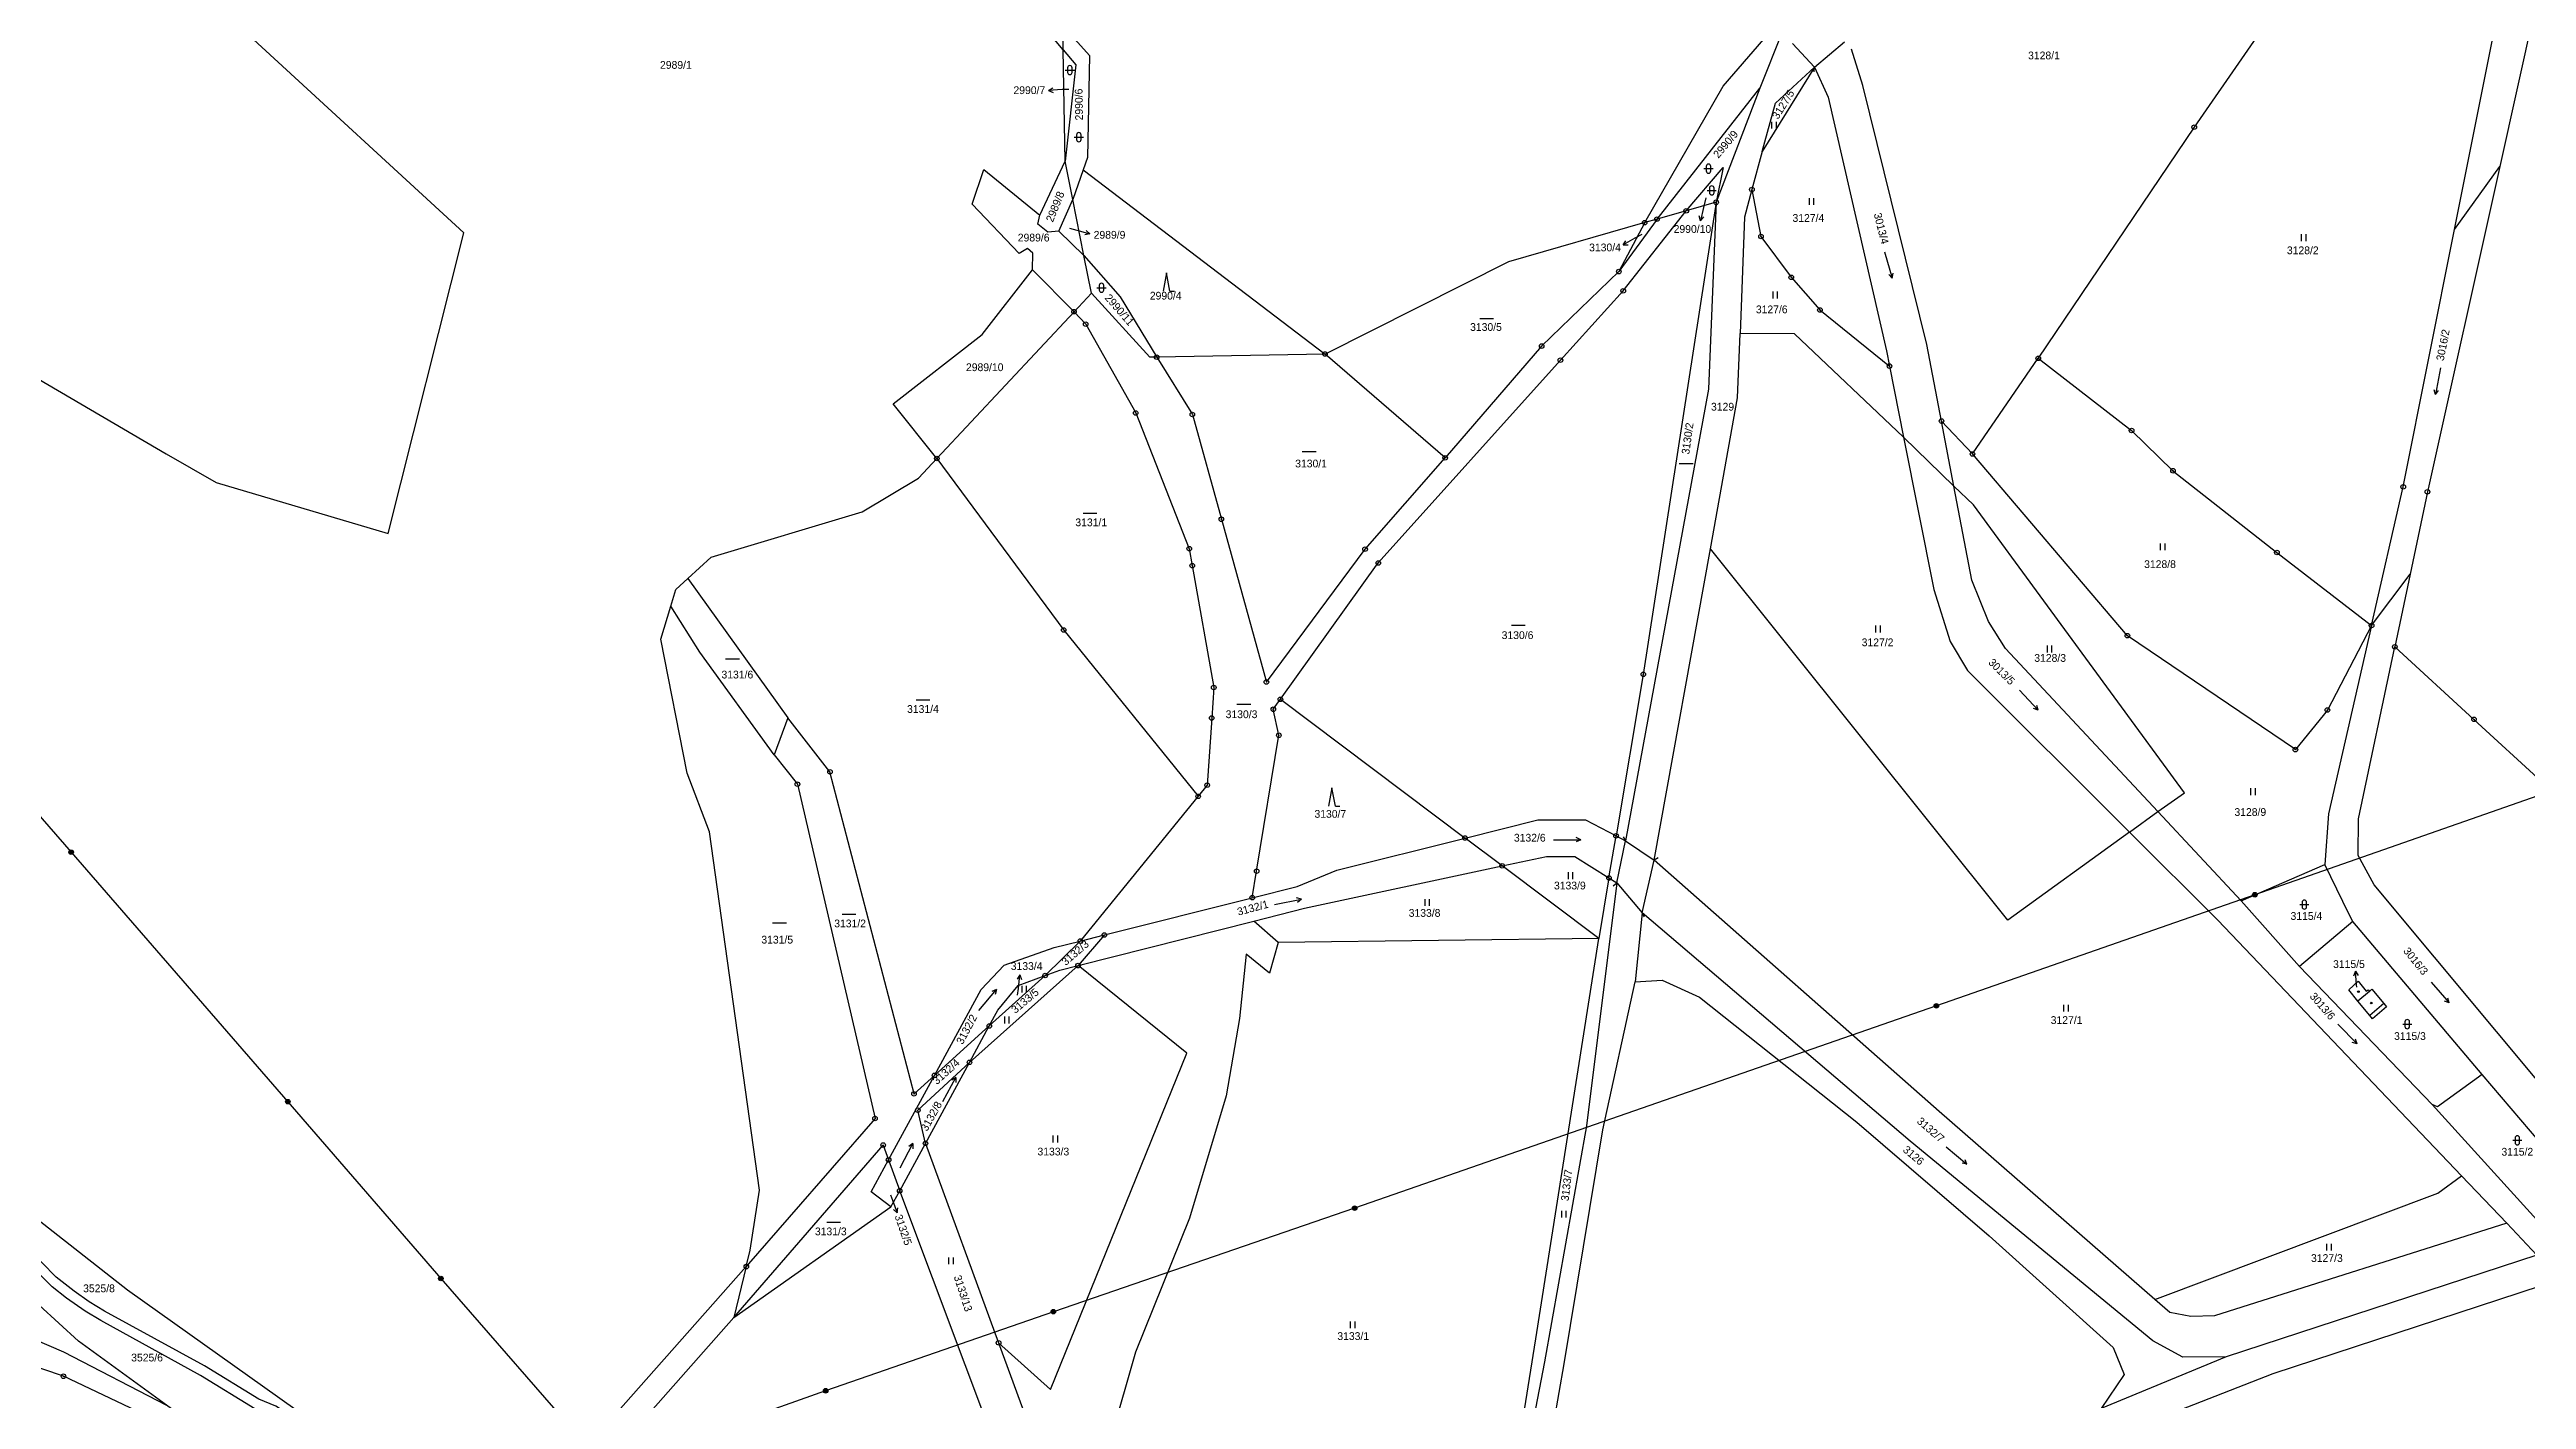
# Model space of a CAD drawing. Extents: x -784124 to -780570, y -980818 to -976926.
# Drawn here: x -783306 to -782763, y -977802 to -977506 of the extents above; entities that cross this region are included whole.
import ezdxf
from ezdxf.enums import TextEntityAlignment as Align

# ---------------------------------------------------------------- set-up
doc = ezdxf.new("R2010")
doc.units = 0
doc.header["$LTSCALE"] = 3.138375
doc.header["$MEASUREMENT"] = 0
doc.linetypes.add('0_205_2', pattern=[0])
doc.linetypes.add('2_6_59_2', pattern=[0])
for name, color, linetype in [('1029', 1, 'CONTINUOUS'), ('105', 1, 'CONTINUOUS'), ('18', 1, 'CONTINUOUS'), ('20500', 1, 'CONTINUOUS'), ('20502', 1, 'CONTINUOUS'), ('21800', 1, 'CONTINUOUS'), ('21900', 1, 'CONTINUOUS'), ('21999', 1, 'CONTINUOUS'), ('306', 1, 'CONTINUOUS'), ('308', 1, 'CONTINUOUS'), ('316', 1, 'CONTINUOUS'), ('402', 1, 'CONTINUOUS'), ('404', 1, 'CONTINUOUS'), ('420', 1, 'CONTINUOUS'), ('601', 1, 'CONTINUOUS'), ('60502', 1, 'CONTINUOUS'), ('802', 1, 'CONTINUOUS'), ('804', 1, 'CONTINUOUS')]:
    doc.layers.add(name, color=color, linetype=linetype)

# ---------------------------------------------------------------- blocks, each defined once
blk = doc.blocks.new('4_02$0')
at = {"layer": '404', "color": 255, "linetype": 'Continuous'}
blk.add_circle((-0.01, 0), 0.175, dxfattribs=at)
blk = doc.blocks.new('1029$1')
at = {"layer": '1029', "color": 6, "linetype": 'Continuous'}
for p, q in [((0, 3), (-0.5, 2)), ((0, 0), (0, 3)), ((0, 3), (0.5, 2))]:
    blk.add_line(p, q, dxfattribs=at)
blk = doc.blocks.new('8_04$10')
at = {"layer": '804', "color": 255, "linetype": 'Continuous'}
blk.add_line((-1.5, 0), (1.5, 0), dxfattribs=at)
blk = doc.blocks.new('3_08$6')
at = {"layer": '308', "color": 255, "linetype": 'Continuous'}
for p, q in [((0, 4), (-0.75, 0)), ((0.75, 0), (0, 4)), ((0.75, 0), (1.75, 0))]:
    blk.add_line(p, q, dxfattribs=at)
blk = doc.blocks.new('8_02$7')
at = {"layer": '802', "color": 255, "linetype": 'Continuous'}
for p, q in [((3.02, -0.01), (2.04, 0.49)), ((-2.98, -0.01), (3.02, -0.01)), ((3.02, -0.01), (2.04, -0.51))]:
    blk.add_line(p, q, dxfattribs=at)
blk = doc.blocks.new('3_06$4')
at = {"layer": '306', "color": 255, "linetype": 'Continuous'}
for p, q in [((-0.51, 0), (-0.51, 1.5)), ((0.49, 0), (0.49, 1.5))]:
    blk.add_line(p, q, dxfattribs=at)
blk = doc.blocks.new('3_16$5')
at = {"layer": '316', "color": 255, "linetype": 'Continuous'}
for p, q in [((-1, 1), (1, 1)), ((-0.5, 1.5), (-0.5, 0.5)), ((0.5, 0.5), (0.5, 1.5))]:
    blk.add_line(p, q, dxfattribs=at)
for centre, start, end in [((0, 1.5), 0, 180), ((0, 0.5), 180, 359.9879)]:
    blk.add_arc(centre, 0.5, start, end, dxfattribs=at)
blk = doc.blocks.new('1_05$19')
at = {"layer": '105', "color": 3, "linetype": 'Continuous'}
for radius in [0.5, 0.0303]:
    blk.add_circle((0, 0), radius, dxfattribs=at)
blk = doc.blocks.new('6_01$21')
at = {"layer": '601', "color": 255, "linetype": 'Continuous'}
for radius in [0.5, 0.4, 0.3, 0.2, 0.1]:
    blk.add_circle((0, 0), radius, dxfattribs=at)
blk = doc.blocks.new('4_20$20')
at = {"layer": '420', "color": 255, "linetype": 'Continuous'}
blk.add_line((-0.71, -0.71), (0, 0), dxfattribs=at)

msp = doc.modelspace()

# ---------------------------------------------------------------- linework, layer by layer
at = {"layer": '1029', "color": 255, "linetype": 'Continuous'}
for p, q in [((-783082.49, -977514.89), (-783083.97, -977514.96)), ((-782943, -977538.65), (-782943.49, -977540.76)), ((-783082.39, -977545.32), (-783080.78, -977545.76)), ((-782957.01, -977546.67), (-782958.51, -977547.51)), ((-783093.72, -977713.25), (-783093.56, -977711.75)), ((-782800.42, -977711.5), (-782800.47, -977710.98)), ((-783121.59, -977756.95), (-783121.16, -977758.09))]:
    msp.add_line(p, q, dxfattribs=at)
at = {"layer": '20500', "color": 3, "linetype": 'Continuous'}
msp.add_line((-783280.24, -977594.67), (-783269.25, -977600.98), dxfattribs=at)
at = {"layer": '20502', "color": 3, "linetype": '0_205_2'}
msp.add_line((-783308.26, -977578.26), (-783280.24, -977594.67), dxfattribs=at)
msp.add_lwpolyline([(-783269.25, -977600.98), (-783231.59, -977612.17), (-783215.04, -977546.31), (-783261.08, -977503.95), (-783285.48, -977481.73)], dxfattribs=at)
at = {"layer": '21800', "color": 255, "linetype": 'Continuous'}
for p, q in [((-782919.18, -977510.06), (-782912.61, -977504.48)), ((-782962.49, -977688.64), (-782960.6, -977679.44)), ((-782956.91, -977695.2), (-782954.29, -977683.66)), ((-782797.67, -977712.4), (-782800.16, -977714.51)), ((-782796.95, -977718.39), (-782797.57, -977717.64)), ((-782793.94, -977715.77), (-782796.95, -977718.39)), ((-782794.52, -977715.03), (-782793.94, -977715.77)), ((-783326.46, -977781.22), (-783302.67, -977791.3)), ((-783302.67, -977791.3), (-783280.17, -977803.03))]:
    msp.add_line(p, q, dxfattribs=at)
at = {"layer": '21900', "color": 3, "linetype": 'Continuous'}
for p, q in [((-783083.75, -977506.24), (-783083.85, -977500.98)), ((-782761.52, -977497.56), (-782769.12, -977531.79)), ((-783083.28, -977530.61), (-783083.75, -977506.24)), ((-782926.29, -977502.4), (-782931.18, -977514.64)), ((-782919.18, -977510.06), (-782924.02, -977504.85)), ((-782931.18, -977514.64), (-782940.72, -977539.61)), ((-783081.63, -977538.99), (-783083.28, -977530.61)), ((-782930.64, -977528.49), (-782932.9, -977536.82)), ((-783079.2, -977551.29), (-783081.63, -977538.99)), ((-782932.9, -977536.82), (-782930.92, -977547.1)), ((-782953.68, -977543.31), (-782962.04, -977554.79)), ((-782956.39, -977544.08), (-782962.04, -977554.79)), ((-782940.72, -977539.61), (-782956.69, -977642.98)), ((-782953.68, -977543.31), (-782956.39, -977544.08)), ((-782947.28, -977541.48), (-782953.68, -977543.31)), ((-782940.72, -977539.61), (-782947.28, -977541.48)), ((-783077.58, -977559.53), (-783079.2, -977551.29)), ((-783077.58, -977559.53), (-783081.37, -977563.58)), ((-783081.37, -977563.58), (-783111.42, -977595.72)), ((-782918.01, -977563.2), (-782902.78, -977575.48)), ((-783026.4, -977572.85), (-783063.27, -977573.52)), ((-783000.08, -977595.57), (-783026.4, -977572.85)), ((-782902.78, -977575.48), (-782899.69, -977591.07)), ((-782884.6, -977594.73), (-782870.19, -977573.78)), ((-782888.65, -977601.8), (-782891.38, -977587.52)), ((-782891.38, -977587.52), (-782884.6, -977594.73)), ((-782954.29, -977683.66), (-782941.99, -977615.5)), ((-783165.92, -977621.97), (-783144.02, -977652.51)), ((-782788.74, -977621.03), (-782792.09, -977636.95)), ((-783163.34, -977638.09), (-783169.71, -977628.05)), ((-783147.05, -977660.59), (-783163.34, -977638.09)), ((-782956.69, -977642.98), (-782962.65, -977678.35)), ((-783144.02, -977652.51), (-783147.05, -977660.59)), ((-783036.17, -977648.45), (-782995.73, -977678.82)), ((-783054.18, -977669.68), (-783080, -977701.38)), ((-782825.75, -977692.58), (-782844.03, -977673.02)), ((-782987.61, -977684.91), (-782995.73, -977678.82)), ((-782964.21, -977687.56), (-782962.65, -977678.35)), ((-782962.65, -977678.35), (-782960.6, -977679.44)), ((-782960.6, -977679.44), (-782954.29, -977683.66)), ((-782825.75, -977692.58), (-782807.44, -977684.58)), ((-782964.21, -977687.56), (-782962.49, -977688.64)), ((-782962.49, -977688.64), (-782956.91, -977695.2)), ((-783074.73, -977700.05), (-783042.34, -977691.88)), ((-782956.91, -977695.2), (-782958.46, -977710.32)), ((-782825.75, -977692.58), (-782812.99, -977706.94)), ((-783087.68, -977708.92), (-783080, -977701.38)), ((-783080.48, -977706.75), (-783042.01, -977697)), ((-783074.73, -977700.05), (-783080.48, -977706.75)), ((-783080, -977701.38), (-783074.73, -977700.05)), ((-782801.26, -977697.09), (-782812.99, -977706.94)), ((-782772.97, -977730.58), (-782801.26, -977697.09)), ((-782812.99, -977706.94), (-782783.89, -977737.15)), ((-783111.92, -977730.79), (-783099.93, -977719.97)), ((-783104.26, -977727.94), (-783099.93, -977719.97)), ((-783113.91, -977745.67), (-783104.26, -977727.94)), ((-783121.99, -977749.3), (-783111.92, -977730.79)), ((-782749.98, -977757.6), (-782772.97, -977730.58)), ((-782783.89, -977737.15), (-782756, -977767.91)), ((-783155.85, -977783.8), (-783123.17, -977746.05)), ((-783123.17, -977746.05), (-783121.99, -977749.3)), ((-783121.99, -977749.3), (-783119.55, -977756.05)), ((-783119.55, -977756.05), (-783113.91, -977745.67)), ((-782777.46, -977752.78), (-782767.55, -977763.17)), ((-783155.85, -977783.8), (-783121.46, -977759.56)), ((-783121.46, -977759.56), (-783119.55, -977756.05)), ((-782760.98, -977770.14), (-782767.55, -977763.17)), ((-782760.98, -977770.14), (-782829.03, -977792.38)), ((-783207.15, -977833.55), (-783153.15, -977772.65)), ((-783153.15, -977772.65), (-783155.85, -977783.8)), ((-783155.85, -977783.8), (-783202.83, -977836.86)), ((-783097.89, -977789.35), (-783090.53, -977809.42)), ((-782829.03, -977792.38), (-782856.38, -977803.75))]:
    msp.add_line(p, q, dxfattribs=at)
for points in [[(-782800.99, -977472.54), (-782836.02, -977523.17), (-782870.19, -977573.78)], [(-782779, -977545.56), (-782768.88, -977494.79), (-782768.59, -977493.27)], [(-782891.38, -977587.52), (-782894.59, -977570.77), (-782908.62, -977514.03), (-782911.07, -977506.12)], [(-782930.64, -977528.49), (-782927.77, -977517.92), (-782919.18, -977510.06)], [(-782919.18, -977510.06), (-782916.21, -977516.64), (-782903.44, -977572.14), (-782902.78, -977575.48)], [(-782769.12, -977531.79), (-782784.95, -977603.02), (-782788.74, -977621.03)], [(-782932.9, -977536.82), (-782934.55, -977542.87), (-782935.5, -977568.35)], [(-783036.17, -977648.45), (-783014.73, -977618.6), (-782974.84, -977574.18), (-782961.08, -977559.02), (-782947.28, -977541.48)], [(-782956.39, -977544.08), (-782986.24, -977552.63), (-783026.4, -977572.85)], [(-782940.72, -977539.61), (-782942.4, -977580.56), (-782960.6, -977679.44)], [(-782930.92, -977547.1), (-782924.28, -977556.05), (-782918.01, -977563.2)], [(-782797.18, -977632.28), (-782790.24, -977601.93), (-782779, -977545.56)], [(-782962.04, -977554.79), (-782978.95, -977571.1), (-783000.08, -977595.57)], [(-783063.27, -977573.52), (-783064.79, -977573.55), (-783077.58, -977559.53)], [(-783081.37, -977563.58), (-783078.82, -977566.3), (-783067.86, -977585.75), (-783056.13, -977615.47), (-783055.48, -977619.18), (-783050.77, -977645.85), (-783051.22, -977652.54), (-783052.2, -977667.25), (-783054.18, -977669.68)], [(-782941.99, -977615.5), (-782936.03, -977582.47), (-782935.5, -977568.35)], [(-783063.27, -977573.52), (-783055.45, -977586.09), (-783049.1, -977609.02), (-783039.23, -977644.66), (-783017.63, -977615.57), (-783000.08, -977595.57)], [(-782870.19, -977573.78), (-782849.75, -977589.58), (-782840.68, -977598.4), (-782817.91, -977616.31), (-782797.18, -977632.28)], [(-782899.69, -977591.07), (-782893.09, -977624.4), (-782889.45, -977635.82), (-782885.68, -977642.15), (-782850.22, -977677.5)], [(-783165.92, -977621.97), (-783160.82, -977617.31), (-783127.79, -977607.4), (-783115.44, -977600.02), (-783111.42, -977595.72)], [(-783111.42, -977595.72), (-783083.64, -977633.28), (-783054.18, -977669.68)], [(-782797.18, -977632.28), (-782806.86, -977650.79), (-782813.86, -977659.46), (-782850.66, -977634.52), (-782884.6, -977594.73)], [(-782844.03, -977673.02), (-782877.39, -977637.32), (-782881.06, -977631.39), (-782884.71, -977622.37), (-782888.65, -977601.8)], [(-783169.71, -977628.05), (-783168.61, -977624.43), (-783165.92, -977621.97)], [(-783153.15, -977772.65), (-783152.28, -977769.03), (-783150.25, -977755.94), (-783161.2, -977677.47), (-783166.08, -977664.6), (-783171.9, -977635.29), (-783169.71, -977628.05)], [(-783225.66, -977842.81), (-783280.17, -977803.03), (-783299.39, -977789), (-783316.7, -977773.25), (-783317.75, -977772.3), (-783331.24, -977757.44), (-783377.27, -977691.04), (-783394.08, -977666.79), (-783398.69, -977659.76), (-783416.85, -977632.06)], [(-782797.18, -977632.28), (-782806.6, -977673.51), (-782807.44, -977684.58)], [(-782756.64, -977737.04), (-782796.65, -977689.07), (-782800.15, -977682.67), (-782800.02, -977674.6), (-782792.09, -977636.95)], [(-782726.82, -977674.67), (-782739.84, -977668.64), (-782744.88, -977677.36), (-782759.94, -977666.42), (-782774.75, -977652.83), (-782792.09, -977636.95)], [(-783212.2, -977832.25), (-783218.4, -977829.48), (-783227.68, -977825.77), (-783233.69, -977822.2), (-783248.34, -977812.14), (-783260.78, -977803.79), (-783272.68, -977796.47), (-783294.51, -977784.44), (-783297.96, -977782.41), (-783302.07, -977779.56), (-783305.2, -977777.07), (-783312.23, -977769.98), (-783318.64, -977762.33), (-783366.94, -977694.99), (-783374.74, -977683.36), (-783381.51, -977671.76), (-783384.89, -977664.52), (-783387.49, -977657.69), (-783390.22, -977650.51), (-783394.34, -977643.68)], [(-783226.86, -977823.73), (-783232.86, -977820.12), (-783246.78, -977810.49), (-783249.53, -977807.6), (-783256.22, -977803.23), (-783259.89, -977801.71), (-783271.82, -977794.41), (-783293.69, -977782.4), (-783297.11, -977780.35), (-783300.39, -977778.07), (-783304.27, -977774.94), (-783310.58, -977768.55), (-783316.97, -977760.89), (-783365.25, -977693.59), (-783372.81, -977682.29), (-783379.36, -977671.07), (-783382.8, -977663.87), (-783388.33, -977649.41), (-783392.47, -977642.56)], [(-783221.96, -977825.29), (-783288.65, -977777.78), (-783310.72, -977760.55), (-783321.71, -977744.75), (-783379.84, -977659.05), (-783390.42, -977644.62)], [(-783111.92, -977730.79), (-783116.41, -977734.84), (-783134.82, -977664.32), (-783144.02, -977652.51)], [(-783042.34, -977691.88), (-783041.38, -977686.08), (-783036.51, -977656.32), (-783037.73, -977650.62), (-783036.17, -977648.45)], [(-783147.05, -977660.59), (-783141.96, -977667.03), (-783124.96, -977740.23), (-783153.15, -977772.65)], [(-783042.34, -977691.88), (-783032.48, -977689.4), (-783023.83, -977685.84), (-782995.73, -977678.82)], [(-782995.73, -977678.82), (-782979.78, -977674.83), (-782969.32, -977674.8), (-782962.65, -977678.35)], [(-782850.22, -977677.5), (-782830.82, -977696.83), (-782777.46, -977752.78)], [(-783042.01, -977697), (-783030.87, -977694.18), (-782987.61, -977684.91)], [(-782987.61, -977684.91), (-782977.89, -977682.83), (-782971.72, -977682.83), (-782964.21, -977687.56)], [(-782844.68, -977779.85), (-782891.9, -977738.68), (-782954.29, -977683.66)], [(-782801.26, -977697.09), (-782802.13, -977695.45), (-782807.44, -977684.58)], [(-782962.49, -977688.64), (-782969.16, -977741.87), (-782978.36, -977793.48), (-782994.06, -977874.88)], [(-782829.03, -977792.38), (-782838.53, -977792.46), (-782845.08, -977788.9), (-782898.27, -977745.2), (-782956.91, -977695.2)], [(-783111.92, -977730.79), (-783101.68, -977711.96), (-783096.67, -977706.64), (-783085.69, -977702.81), (-783080, -977701.38)], [(-783087.68, -977708.92), (-783084.51, -977707.77), (-783080.48, -977706.75)], [(-783099.93, -977719.97), (-783098.04, -977716.5), (-783093.63, -977711.09), (-783087.68, -977708.92)], [(-783005.37, -977972.53), (-782988.27, -977875.56), (-782974.01, -977793.95), (-782965.57, -977742.73), (-782958.46, -977710.32)], [(-782958.46, -977710.32), (-782952.56, -977709.91), (-782944.35, -977713.66), (-782909.93, -977741.03), (-782880.96, -977765.89), (-782853.81, -977790.4), (-782851.39, -977796.31), (-782856.38, -977803.75)], [(-782798.35, -977712.36), (-782797.96, -977712.04), (-782797.67, -977712.4), (-782797.1, -977711.91), (-782794.52, -977715.03), (-782797.57, -977717.64), (-782800.16, -977714.51), (-782802.2, -977712.05), (-782800.12, -977710.19), (-782798.35, -977712.36)], [(-783113.91, -977745.67), (-783115.58, -977738.4), (-783104.26, -977727.94)], [(-782772.97, -977730.58), (-782782.71, -977737.7), (-782783.89, -977737.15)], [(-783121.46, -977759.56), (-783125.8, -977756.31), (-783121.99, -977749.3)], [(-782613.03, -977785.24), (-782621.38, -977805.35), (-782619.91, -977794.85), (-782623.7, -977785.32), (-782638.16, -977769.6), (-782656.79, -977754.71), (-782673.79, -977750.76), (-782746.65, -977772.52), (-782818.83, -977796.1), (-782875.26, -977818.15), (-782888.59, -977830.68), (-782923.87, -977885.64), (-782973.05, -977956.78), (-782966.92, -977968.95), (-782915.84, -977978.65), (-782900.21, -977973.48)], [(-783225.66, -977842.81), (-783229.56, -977842.33), (-783236.04, -977837.67), (-783252.35, -977826.42), (-783268.09, -977814.53), (-783285.15, -977804.95), (-783302.71, -977796.66), (-783321.1, -977790.47), (-783339.49, -977784.78), (-783357.68, -977778.62), (-783376.21, -977773.45), (-783395.11, -977769.72), (-783414.32, -977766.99), (-783433.81, -977764.81), (-783453.54, -977763.44), (-783473.45, -977762.16), (-783482.7, -977762.14)], [(-782767.55, -977763.17), (-782831.59, -977783.44), (-782836.8, -977783.57), (-782841.38, -977782.72), (-782844.68, -977779.85)]]:
    msp.add_lwpolyline(points, dxfattribs=at)
at = {"layer": '21999', "color": 3, "linetype": 'Continuous'}
for p, q in [((-783083.75, -977506.24), (-783160.78, -977413.54)), ((-782919.18, -977510.06), (-782930.64, -977528.49)), ((-782953.68, -977543.31), (-782931.18, -977514.64)), ((-783088.83, -977542.42), (-783083.28, -977530.61)), ((-783079.37, -977532.51), (-783081.63, -977538.99)), ((-783079.37, -977532.51), (-783026.4, -977572.85)), ((-782779, -977545.56), (-782769.12, -977531.79)), ((-783084.68, -977545.94), (-783081.63, -977538.99)), ((-783079.2, -977551.29), (-783084.68, -977545.94)), ((-783090.48, -977554.43), (-783081.37, -977563.58)), ((-782899.69, -977591.07), (-782888.65, -977601.8)), ((-782797.18, -977632.28), (-782788.74, -977621.03)), ((-782850.22, -977677.5), (-782844.03, -977673.02)), ((-782966.46, -977700.81), (-782987.61, -977684.91)), ((-782964.21, -977687.56), (-782966.46, -977700.81)), ((-783036.63, -977701.69), (-783042.01, -977697)), ((-782966.46, -977700.81), (-783036.63, -977701.69)), ((-783104.26, -977727.94), (-783080.48, -977706.75)), ((-783099.93, -977719.97), (-783087.68, -977708.92)), ((-783113.91, -977745.67), (-783097.89, -977789.35)), ((-783095.16, -977820.79), (-783119.55, -977756.05))]:
    msp.add_line(p, q, dxfattribs=at)
for points in [[(-783083.85, -977500.98), (-783077.97, -977507.45), (-783078.44, -977529.83), (-783079.37, -977532.51)], [(-783083.75, -977506.24), (-783080.96, -977509.49), (-783083.28, -977530.61)], [(-782956.39, -977544.08), (-782939.17, -977514.18), (-782930.32, -977503.88)], [(-783090.48, -977554.43), (-783090.42, -977550.74), (-783091.53, -977549.72), (-783093.41, -977550.87), (-783103.67, -977540.03), (-783101.09, -977532.45), (-783088.83, -977542.42)], [(-782947.28, -977541.48), (-782939.22, -977531.98), (-782940.72, -977539.61)], [(-783084.68, -977545.94), (-783087.11, -977546.19), (-783089.33, -977544.39), (-783088.83, -977542.42)], [(-783111.42, -977595.72), (-783120.95, -977583.75), (-783101.49, -977568.54), (-783090.48, -977554.43)], [(-783079.2, -977551.29), (-783071.26, -977560.33), (-783063.27, -977573.52)], [(-782899.69, -977591.07), (-782923.58, -977568.43), (-782935.5, -977568.35)], [(-782844.03, -977673.02), (-782838.17, -977668.9), (-782884.38, -977605.86), (-782888.65, -977601.8)], [(-782850.22, -977677.5), (-782876.84, -977696.81), (-782941.99, -977615.5)], [(-783036.63, -977701.69), (-783038.55, -977708.44), (-783043.7, -977704.22), (-783045.11, -977718.33), (-783048.08, -977735.24), (-783056.07, -977762.07), (-783067.94, -977791.39), (-783073.22, -977809.98), (-783079.39, -977837.16), (-783075.17, -977848.55)], [(-782994.06, -977874.88), (-782980.24, -977788.48), (-782966.46, -977700.81)], [(-783097.89, -977789.35), (-783086.52, -977799.54), (-783056.63, -977725.91), (-783080.48, -977706.75)], [(-782844.68, -977779.85), (-782782.65, -977756.56), (-782777.46, -977752.78)]]:
    msp.add_lwpolyline(points, dxfattribs=at)
at = {"layer": '60502', "color": 255, "linetype": '2_6_59_2'}
for p, q in [((-783342.22, -977634.62), (-783301.03, -977681.91)), ((-782748.9, -977665.42), (-782822.75, -977691.24)), ((-783301.03, -977681.91), (-783253.56, -977736.55)), ((-782822.75, -977691.24), (-782892.5, -977715.56)), ((-782892.5, -977715.56), (-783019.91, -977759.87)), ((-783253.56, -977736.55), (-783220.05, -977775.26)), ((-783019.91, -977759.87), (-783085.9, -977782.53)), ((-783220.05, -977775.26), (-783183.76, -977816.83)), ((-783085.9, -977782.53), (-783135.77, -977799.84)), ((-783135.77, -977799.84), (-783183.76, -977816.83))]:
    msp.add_line(p, q, dxfattribs=at)

# ---------------------------------------------------------------- block references
at = {"layer": '1029', "color": 0, "linetype": 'ByBlock'}
for p, rotation in [((-783083.97, -977514.96), 93.00000000000001), ((-782943.49, -977540.76), 167), ((-783080.78, -977545.76), 255), ((-782958.51, -977547.51), 119), ((-783093.56, -977711.75), 354.0000000000001), ((-782800.47, -977710.98), 5), ((-783121.16, -977758.09), 201)]:
    msp.add_blockref('1029$1', p, dxfattribs=dict(at, rotation=rotation))
at = {"layer": '105', "color": 0, "linetype": 'ByBlock'}
for p in [(-782836.02, -977523.17), (-782932.9, -977536.82), (-782956.39, -977544.08), (-782953.68, -977543.31), (-782947.28, -977541.48), (-782940.72, -977539.61), (-782930.92, -977547.1), (-782962.04, -977554.79), (-782961.08, -977559.02), (-782924.28, -977556.05), (-783081.37, -977563.58), (-783078.82, -977566.3), (-782918.01, -977563.2), (-782978.95, -977571.1), (-783063.27, -977573.52), (-783026.4, -977572.85), (-782974.84, -977574.18), (-782902.78, -977575.48), (-782870.19, -977573.78), (-783067.86, -977585.75), (-783055.45, -977586.09), (-782891.38, -977587.52), (-782849.75, -977589.58), (-783111.42, -977595.72), (-783000.08, -977595.57), (-782884.6, -977594.73), (-782840.68, -977598.4), (-782790.24, -977601.93), (-782784.95, -977603.02), (-783049.1, -977609.02), (-783056.13, -977615.47), (-783055.48, -977619.18), (-783017.63, -977615.57), (-783014.73, -977618.6), (-782817.91, -977616.31), (-783083.64, -977633.28), (-782850.66, -977634.52), (-782797.18, -977632.28), (-782792.09, -977636.95), (-783050.77, -977645.85), (-783039.23, -977644.66), (-782956.69, -977642.98), (-783051.22, -977652.54), (-783037.73, -977650.62), (-783036.17, -977648.45), (-782806.86, -977650.79), (-782774.75, -977652.83), (-783036.51, -977656.32), (-783134.82, -977664.32), (-782813.86, -977659.46), (-783141.96, -977667.03), (-783054.18, -977669.68), (-783052.2, -977667.25), (-782995.73, -977678.82), (-782962.65, -977678.35), (-782987.61, -977684.91), (-783041.38, -977686.08), (-782964.21, -977687.56), (-783042.34, -977691.88), (-783080, -977701.38), (-783074.73, -977700.05), (-783080.48, -977706.75), (-783087.68, -977708.92), (-783099.93, -977719.97), (-783104.26, -977727.94), (-783116.41, -977734.84), (-783111.92, -977730.79), (-783124.96, -977740.23), (-783115.58, -977738.4), (-783113.91, -977745.67), (-783123.17, -977746.05), (-783121.99, -977749.3), (-783119.55, -977756.05), (-783153.15, -977772.65), (-783097.89, -977789.35), (-783302.71, -977796.66)]:
    msp.add_blockref('1_05$19', p, dxfattribs=at)
at = {"layer": '306', "color": 0, "linetype": 'ByBlock'}
for p in [(-782928.03, -977523.49), (-782919.81, -977540.21), (-782812, -977548.1), (-782927.76, -977560.68), (-782842.9, -977615.82), (-782905.22, -977633.8), (-782867.67, -977638.16), (-782823.09, -977669.43), (-782972.59, -977687.82), (-783003.98, -977693.68), (-783092.25, -977712.66), (-783096.04, -977719.41), (-782864.07, -977716.83), (-783085.42, -977745.47), (-782974.05, -977761.92), (-783108.27, -977772.13), (-782806.45, -977769.14), (-783020.28, -977786.14)]:
    msp.add_blockref('3_06$4', p, dxfattribs=at)
at = {"layer": '308', "color": 0, "linetype": 'ByBlock'}
for p in [(-783061.12, -977559.06), (-783024.88, -977671.86)]:
    msp.add_blockref('3_08$6', p, dxfattribs=at)
at = {"layer": '316', "color": 0, "linetype": 'ByBlock'}
for p in [(-783082.29, -977511.67), (-783080.32, -977526.37), (-782942.4, -977533.26), (-782941.7, -977538.02), (-783075.35, -977559.33), (-782811.9, -977694.39), (-782789.37, -977720.57), (-782765.26, -977746)]:
    msp.add_blockref('3_16$5', p, dxfattribs=at)
at = {"layer": '402', "color": 0, "linetype": 'ByBlock'}
msp.add_blockref('4_02$0', (-782797.23, -977714.94), dxfattribs=at)
at = {"layer": '404', "color": 0, "linetype": 'ByBlock'}
msp.add_blockref('4_02$0', (-782800.05, -977712.46), dxfattribs=at)
at = {"layer": '420', "color": 0, "linetype": 'ByBlock'}
for p, rotation in [((-782919.18, -977510.06), 41), ((-782960.6, -977679.44), 257), ((-782954.29, -977683.66), 167), ((-782962.49, -977688.64), 354.0000000000001), ((-782956.91, -977695.2), 74)]:
    msp.add_blockref('4_20$20', p, dxfattribs=dict(at, rotation=rotation))
at = {"layer": '601', "color": 0, "linetype": 'ByBlock'}
for p in [(-783301.03, -977681.91), (-782822.75, -977691.24), (-782892.5, -977715.56), (-783253.56, -977736.55), (-783019.91, -977759.87), (-783220.05, -977775.26), (-783085.9, -977782.53), (-783135.77, -977799.84)]:
    msp.add_blockref('6_01$21', p, dxfattribs=at)
at = {"layer": '802', "color": 0, "linetype": 'ByBlock'}
for p, rotation in [((-782903.01, -977553.32), 286), ((-782782.61, -977578.76), 258.9999999999999), ((-782872.23, -977648.64), 313), ((-783034.55, -977692.8), 11), ((-783100.31, -977714.3), 50), ((-782782.16, -977712.63), 311), ((-782802.46, -977721.73), 314), ((-783108.69, -977733.89), 62), ((-783118.08, -977748.4), 62), ((-782888.1, -977748.31), 320)]:
    msp.add_blockref('8_02$7', p, dxfattribs=dict(at, rotation=rotation))
msp.add_blockref('8_02$7', (-782973.4, -977679.17), dxfattribs=at)
at = {"layer": '804', "color": 0, "linetype": 'ByBlock'}
for p in [(-782990.97, -977565.09), (-783029.87, -977594.21), (-782947.3, -977596.83), (-783077.88, -977607.69), (-782984.06, -977632.19), (-783156.17, -977639.61), (-783114.44, -977648.54), (-783044.18, -977649.51), (-783130.66, -977695.52), (-783145.88, -977697.4), (-783134, -977762.94)]:
    msp.add_blockref('8_04$10', p, dxfattribs=at)

# ---------------------------------------------------------------- texts
at = {"layer": '18', "color": 255, "linetype": 'Continuous'}
for s, p in [('2989/1', (-783172.05, -977510.9)), ('3128/1', (-782872.41, -977508.83)), ('3127/4', (-782924.01, -977544.42)), ('2989/6', (-783093.69, -977548.71)), ('3128/2', (-782815.73, -977551.5)), ('2990/4', (-783064.77, -977561.43)), ('3130/5', (-782994.62, -977568.29)), ('2989/10', (-783105.04, -977577.1)), ('3129', (-782941.86, -977585.74)), ('3130/1', (-783032.93, -977598.18)), ('3131/1', (-783081.08, -977611.06)), ('3130/6', (-782987.71, -977635.76)), ('3127/2', (-782908.86, -977637.33)), ('3128/3', (-782871.06, -977640.75)), ('3131/4', (-783117.94, -977651.93)), ('3130/3', (-783048.16, -977653.08)), ('3130/7', (-783028.71, -977674.89)), ('3132/6', (-782985.03, -977680.11)), ('3133/9', (-782976.25, -977690.58)), ('3133/8', (-783008.07, -977696.58)), ('3115/4', (-782814.93, -977697.25)), ('3131/2', (-783133.89, -977698.88)), ('3133/4', (-783095.23, -977708.21)), ('3127/1', (-782867.46, -977720.04)), ('3115/3', (-782792.25, -977723.54)), ('3133/3', (-783089.38, -977748.83)), ('3115/2', (-782768.74, -977748.87)), ('3131/3', (-783138.12, -977766.31)), ('3127/3', (-782810.45, -977772.15)), ('3133/1', (-783023.7, -977789.23)), ('3525/6', (-783287.87, -977793.93))]:
    msp.add_text(s, height=1.7, dxfattribs=at).set_placement(p, align=Align.BOTTOM_LEFT)
for s, p in [('2990/7', (-783087.68, -977514.23)), ('3130/4', (-782961.6, -977548.66)), ('2990/10', (-782941.82, -977544.62))]:
    msp.add_text(s, height=1.7, dxfattribs=at).set_placement(p, align=Align.TOP_RIGHT)
for s, rotation, p in [('2990/6', 91, (-783078.89, -977521.67)), ('3127/5', 58, (-782926.74, -977521.85)), ('2990/9', 50, (-782939.85, -977530.43)), ('2989/8', 68, (-783085.55, -977544.3)), ('3013/4', 284, (-782906.72, -977542.31)), ('2990/11', 311, (-783075.13, -977560.97)), ('3016/2', 79, (-782780.89, -977574.55)), ('3130/2', 82, (-782946.14, -977594.97)), ('3013/5', 315, (-782881.6, -977640.9)), ('3132/1', 15, (-783045.23, -977696.32)), ('3132/3', 41, (-783082.85, -977707.24)), ('3016/3', 309, (-782790.75, -977703.92)), ('3133/5', 40, (-783093.9, -977717.73)), ('3132/2', 62, (-783105.32, -977724.4)), ('3013/6', 311, (-782811.24, -977713.89)), ('3132/4', 42, (-783111.05, -977733.3)), ('3132/8', 61, (-783113.12, -977743.42)), ('3132/7', 319, (-782897.24, -977741.45)), ('3126', 320, (-782900.31, -977747.73)), ('3133/7', 83, (-782972.56, -977758.45))]:
    msp.add_text(s, height=1.7, rotation=rotation, dxfattribs=at).set_placement(p, align=Align.BOTTOM_LEFT)
msp.add_text('2989/9', height=1.7, dxfattribs=at).set_placement((-783077.07, -977545.89), align=Align.TOP_LEFT)
for s, p in [('3127/6', (-782928.56, -977564.43)), ('3128/8', (-782843.52, -977620.21)), ('3131/6', (-783155.11, -977644.39)), ('3128/9', (-782823.74, -977674.49)), ('3131/5', (-783146.38, -977702.43)), ('3525/8', (-783294.92, -977778.78))]:
    msp.add_text(s, height=1.7, dxfattribs=at).set_placement(p, align=Align.BOTTOM_CENTER)
msp.add_text('3115/5', height=1.7, dxfattribs=at).set_placement((-782798.66, -977707.78), align=Align.BOTTOM_RIGHT)
msp.add_text('3132/5', height=1.7, rotation=289, dxfattribs=at).set_placement((-783119.08, -977761.05), align=Align.TOP_LEFT)
msp.add_text('3133/13', height=1.7, rotation=288, dxfattribs=at).set_placement((-783106.96, -977778.93), align=Align.BOTTOM_CENTER)

doc.saveas('drawing.dxf')
